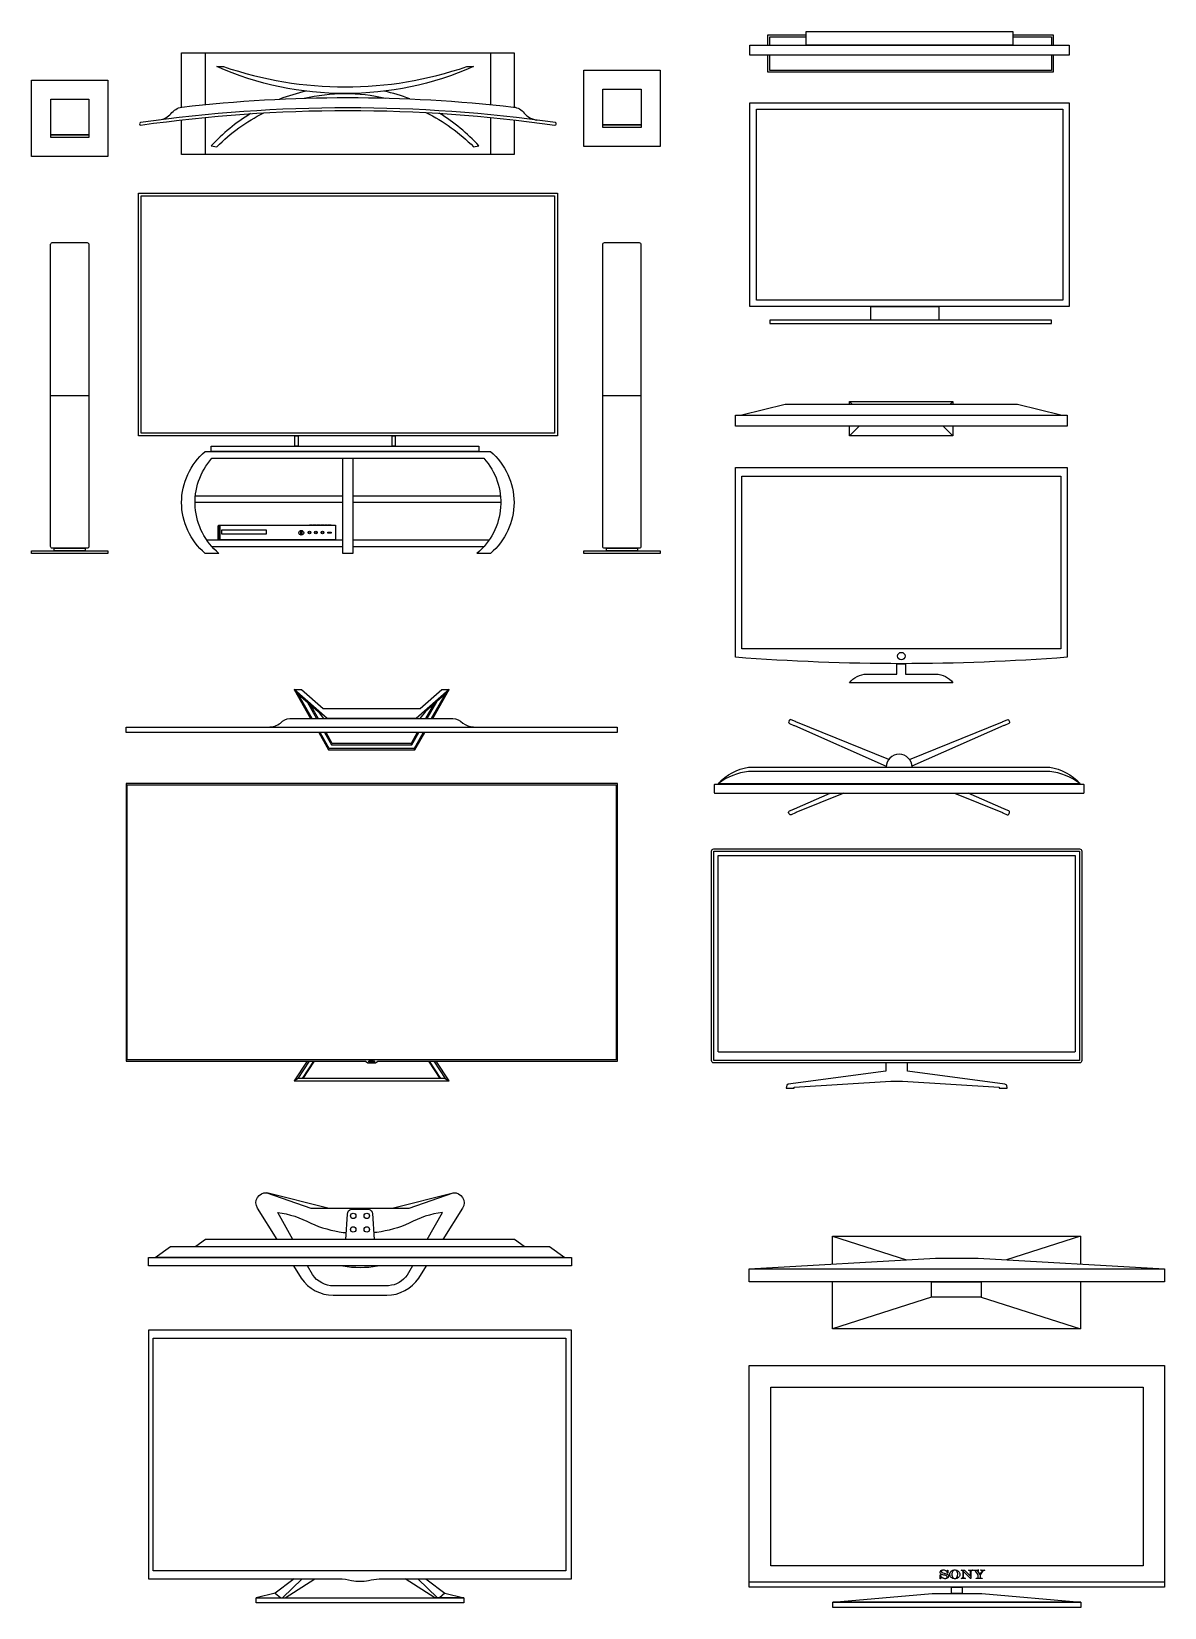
# Model space of a CAD drawing. Header units: millimetres. Extents: x 17577 to 25857, y 10463 to 15378.
# Drawn here: x 17577 to 20912, y 10487 to 15127 of the extents above; entities that cross this region are included whole.
import ezdxf

# ---------------------------------------------------------------- set-up
doc = ezdxf.new("R2010")
doc.units = ezdxf.units.MM

msp = doc.modelspace()

# ---------------------------------------------------------------- linework, layer by layer
at = {"transparency": 33554687}
for p, q in [((18492.9, 13740.7), (18058.1, 13740.7)), ((18059.1, 13760.7), (18492.9, 13760.7)), ((18522.9, 13760.7), (18957.1, 13760.7)), ((18958.2, 13740.7), (18522.9, 13740.7)), ((18092.1, 13630.5), (18492.9, 13630.5)), ((18492.9, 13610.5), (18107.7, 13610.5)), ((18522.9, 13630.5), (18924.1, 13630.5)), ((18908.1, 13610.5), (18522.9, 13610.5)), ((18569.7, 12095.7), (18569.9, 12096.2)), ((18569.7, 12095.2), (18569.7, 12095.7)), ((18569.7, 12094.7), (18569.7, 12095.2)), ((18569.9, 12094.2), (18569.7, 12094.7)), ((18569.9, 12096.2), (18570.3, 12096.6)), ((18570.2, 12093.8), (18569.9, 12094.2)), ((18570.2, 12095.6), (18570.4, 12095.9)), ((18570.2, 12095.2), (18570.2, 12095.6)), ((18570.2, 12094.8), (18570.2, 12095.2)), ((18570.4, 12094.4), (18570.2, 12094.8)), ((18570.7, 12093.4), (18570.2, 12093.8)), ((18570.3, 12096.6), (18570.6, 12096.2)), ((18570.4, 12095.9), (18570.6, 12096.2)), ((18570.6, 12094.1), (18570.4, 12094.4)), ((18570.9, 12093.9), (18570.6, 12094.1)), ((18571.1, 12093.2), (18570.7, 12093.4)), ((18571.3, 12093.7), (18570.9, 12093.9)), ((18571.7, 12093.2), (18571.1, 12093.2)), ((18571.7, 12093.7), (18571.3, 12093.7)), ((18572.1, 12093.7), (18571.7, 12093.7)), ((18572.2, 12093.2), (18571.7, 12093.2)), ((18572.4, 12093.9), (18572.1, 12093.7)), ((18572.7, 12093.4), (18572.2, 12093.2)), ((18572.4, 12093.9), (18573.3, 12094.2)), ((18572.7, 12093.4), (18573.7, 12093.8)), ((18572.8, 12097.6), (18573, 12097.6)), ((18572.8, 12095.6), (18572.8, 12097.6)), ((18572.8, 12095.6), (18573, 12095.6)), ((18573, 12097.6), (18573, 12095.6)), ((18574.2, 12094.5), (18573.3, 12094.2)), ((18573.5, 12095.6), (18573.5, 12097.6)), ((18573.5, 12097.6), (18573.8, 12097.6)), ((18573.5, 12095.6), (18573.7, 12095.6)), ((18573.7, 12097.3), (18574.8, 12095.6)), ((18573.7, 12095.6), (18573.7, 12097.3)), ((18573.7, 12093.8), (18574.7, 12094.1)), ((18574.9, 12095.9), (18573.8, 12097.6)), ((18574.2, 12094.5), (18575.2, 12094.7)), ((18574.7, 12094.1), (18575.8, 12094.3)), ((18574.8, 12095.6), (18575.1, 12095.6)), ((18574.9, 12097.6), (18574.9, 12095.9)), ((18575.1, 12097.6), (18574.9, 12097.6)), ((18575.1, 12095.6), (18575.1, 12097.6)), ((18575.2, 12094.7), (18576.1, 12094.9)), ((18575.6, 12097.6), (18575.6, 12095.6)), ((18576.6, 12097.6), (18575.6, 12097.6)), ((18575.6, 12095.6), (18575.8, 12095.6)), ((18575.8, 12097.3), (18576.6, 12097.3)), ((18575.8, 12096.7), (18575.8, 12097.3)), ((18576.5, 12096.7), (18575.8, 12096.7)), ((18575.8, 12096.5), (18576.5, 12096.5)), ((18575.8, 12096.5), (18575.8, 12095.6)), ((18575.8, 12094.3), (18576.9, 12094.5)), ((18576.1, 12094.9), (18577.1, 12095)), ((18576.5, 12096.5), (18576.5, 12096.7)), ((18576.6, 12097.3), (18576.6, 12097.6)), ((18576.9, 12094.5), (18578, 12094.5)), ((18577, 12097.6), (18577.2, 12097.6)), ((18577, 12095.6), (18577, 12097.6)), ((18577, 12095.6), (18577.2, 12095.6)), ((18577.1, 12095), (18578, 12095)), ((18577.2, 12097.6), (18577.2, 12095.6)), ((18577.7, 12097.6), (18578, 12097.6)), ((18577.7, 12095.6), (18577.7, 12097.6)), ((18577.7, 12095.6), (18577.9, 12095.6)), ((18577.9, 12095.6), (18577.9, 12097.3)), ((18577.9, 12097.3), (18579, 12095.6)), ((18579.1, 12095.9), (18578, 12097.6)), ((18578, 12095), (18579, 12095)), ((18578, 12094.5), (18579.1, 12094.5)), ((18579, 12095.6), (18579.3, 12095.6)), ((18579, 12095), (18579.9, 12094.9)), ((18579.3, 12097.6), (18579.1, 12097.6)), ((18579.1, 12097.6), (18579.1, 12095.9)), ((18579.1, 12094.5), (18580.2, 12094.3)), ((18579.3, 12095.6), (18579.3, 12097.6)), ((18579.8, 12097.6), (18579.8, 12095.6)), ((18579.8, 12097.6), (18580, 12097.6)), ((18579.8, 12095.6), (18580, 12095.6)), ((18579.9, 12094.9), (18580.9, 12094.7)), ((18580, 12097.6), (18580, 12095.6)), ((18580.2, 12094.3), (18581.3, 12094.1)), ((18581.7, 12097.6), (18580.3, 12097.6)), ((18580.3, 12097.6), (18580.3, 12097.3)), ((18580.3, 12097.3), (18580.9, 12097.3)), ((18580.9, 12097.3), (18580.9, 12095.6)), ((18580.9, 12095.6), (18581.1, 12095.6)), ((18580.9, 12094.7), (18581.8, 12094.5)), ((18581.1, 12097.3), (18581.7, 12097.3)), ((18581.1, 12097.3), (18581.1, 12095.6)), ((18581.3, 12094.1), (18582.4, 12093.8)), ((18581.7, 12097.3), (18581.7, 12097.6)), ((18581.8, 12097.6), (18582.4, 12096.3)), ((18582, 12097.6), (18581.8, 12097.6)), ((18581.8, 12094.5), (18582.7, 12094.2)), ((18582.5, 12096.5), (18582, 12097.6)), ((18582.4, 12096.3), (18582.4, 12095.6)), ((18582.4, 12095.6), (18582.6, 12095.6)), ((18582.4, 12093.8), (18583.4, 12093.4)), ((18583, 12097.6), (18582.5, 12096.5)), ((18582.6, 12096.3), (18583.3, 12097.6)), ((18582.6, 12096.3), (18582.6, 12095.6)), ((18582.7, 12094.2), (18583.6, 12093.9)), ((18583.3, 12097.6), (18583, 12097.6)), ((18583.9, 12093.2), (18583.4, 12093.4)), ((18584, 12093.7), (18583.6, 12093.9)), ((18584.4, 12093.2), (18583.9, 12093.2)), ((18584.4, 12093.7), (18584, 12093.7)), ((18584.8, 12093.7), (18584.4, 12093.7)), ((18584.9, 12093.2), (18584.4, 12093.2)), ((18585.1, 12093.9), (18584.8, 12093.7)), ((18585.4, 12093.4), (18584.9, 12093.2)), ((18585.4, 12094.1), (18585.1, 12093.9)), ((18585.8, 12096.6), (18585.4, 12096.2)), ((18585.4, 12096.2), (18585.7, 12095.9)), ((18585.7, 12094.4), (18585.4, 12094.1)), ((18585.8, 12093.8), (18585.4, 12093.4)), ((18585.7, 12095.9), (18585.8, 12095.6)), ((18585.8, 12094.8), (18585.7, 12094.4)), ((18585.8, 12096.6), (18586.1, 12096.2)), ((18585.8, 12095.6), (18585.9, 12095.2)), ((18585.9, 12095.2), (18585.8, 12094.8)), ((18586.1, 12094.2), (18585.8, 12093.8)), ((18586.1, 12096.2), (18586.3, 12095.7)), ((18586.3, 12094.7), (18586.1, 12094.2)), ((18586.3, 12095.7), (18586.4, 12095.2)), ((18586.4, 12095.2), (18586.3, 12094.7)), ((20251.3, 10590.8), (20251.6, 10592.7)), ((20251.5, 10589.1), (20251.3, 10590.8)), ((20252.4, 10587.6), (20251.5, 10589.1)), ((20251.6, 10592.7), (20252.5, 10594.5)), ((20251.6, 10572.2), (20251.6, 10583.7)), ((20251.6, 10583.7), (20252.3, 10583.7)), ((20252.3, 10583.7), (20252.6, 10582.2)), ((20253.2, 10586.7), (20252.4, 10587.6)), ((20252.5, 10594.5), (20254, 10595.9)), ((20252.6, 10582.2), (20253.1, 10580.8)), ((20253.1, 10580.8), (20253.8, 10579.4)), ((20254.1, 10585.9), (20253.2, 10586.7)), ((20253.8, 10579.4), (20254.7, 10578.1)), ((20254, 10595.9), (20255.9, 10597.1)), ((20257, 10584.6), (20254.1, 10585.9)), ((20255.3, 10594.5), (20255, 10593.1)), ((20255, 10593.1), (20255.2, 10591.9)), ((20255.2, 10591.9), (20255.9, 10590.9)), ((20256.2, 10595.7), (20255.3, 10594.5)), ((20255.9, 10597.1), (20258.3, 10597.7)), ((20255.9, 10590.9), (20257.2, 10590.1)), ((20257.1, 10596.5), (20256.2, 10595.7)), ((20262.7, 10582.9), (20257, 10584.6)), ((20258.2, 10597), (20257.1, 10596.5)), ((20257.2, 10590.1), (20259.3, 10589.3)), ((20259.4, 10597.3), (20258.2, 10597)), ((20258.3, 10597.7), (20260.8, 10598)), ((20259.3, 10589.3), (20263, 10588.3)), ((20260.8, 10597.4), (20259.4, 10597.3)), ((20260.8, 10598), (20262.9, 10597.8)), ((20262.8, 10597.2), (20260.8, 10597.4)), ((20264.5, 10582.4), (20262.7, 10582.9)), ((20264.7, 10596.8), (20262.8, 10597.2)), ((20262.9, 10597.8), (20265, 10597.4)), ((20263, 10588.3), (20263.9, 10588.1)), ((20263.9, 10588.1), (20264.7, 10587.9)), ((20268, 10581.4), (20264.5, 10582.4)), ((20266.6, 10596.2), (20264.7, 10596.8)), ((20264.7, 10587.9), (20266.1, 10587.5)), ((20265, 10597.4), (20267.1, 10596.7)), ((20266.1, 10587.5), (20271.3, 10585.9)), ((20268.2, 10595.4), (20266.6, 10596.2)), ((20267.1, 10596.7), (20269.3, 10595.7)), ((20270, 10580.5), (20268, 10581.4)), ((20269.6, 10594.4), (20268.2, 10595.4)), ((20269.3, 10595.7), (20270.6, 10595.1)), ((20270.8, 10593.3), (20269.6, 10594.4)), ((20271.3, 10579.7), (20270, 10580.5)), ((20270.6, 10595.1), (20271.4, 10594.9)), ((20272.2, 10591.2), (20270.8, 10593.3)), ((20271.3, 10585.9), (20272.8, 10585.1)), ((20272.1, 10578.5), (20271.3, 10579.7)), ((20271.4, 10594.9), (20272, 10595.1)), ((20272, 10595.1), (20272.6, 10595.5)), ((20273.4, 10588.5), (20272.2, 10591.2)), ((20272.6, 10595.5), (20273, 10596.1)), ((20272.8, 10585.1), (20274, 10584.1)), ((20273, 10596.1), (20273.4, 10597)), ((20273.4, 10597), (20274, 10597)), ((20274, 10588.5), (20273.4, 10588.5)), ((20274, 10597), (20274, 10588.5)), ((20274, 10584.1), (20274.8, 10583.2)), ((20274.8, 10583.2), (20275.4, 10582.1)), ((20275.4, 10582.1), (20275.8, 10580.9)), ((20275.8, 10580.9), (20275.9, 10579.7)), ((20275.9, 10579.7), (20275.8, 10578.4)), ((20279.8, 10585), (20279.9, 10586.7)), ((20280.1, 10582.5), (20279.8, 10585)), ((20279.9, 10586.7), (20280.3, 10588.4)), ((20280.9, 10580), (20280.1, 10582.5)), ((20280.3, 10588.4), (20280.9, 10589.9)), ((20280.9, 10589.9), (20281.8, 10591.5)), ((20282.3, 10577.8), (20280.9, 10580)), ((20281.8, 10591.5), (20282.9, 10592.9)), ((20282.9, 10592.9), (20284.1, 10594.2)), ((20284.1, 10594.2), (20285.6, 10595.3)), ((20285.6, 10595.3), (20287.2, 10596.2)), ((20286.3, 10587.1), (20286.2, 10585)), ((20286.2, 10585), (20286.3, 10582.4)), ((20286.6, 10589.1), (20286.3, 10587.1)), ((20286.3, 10582.4), (20286.8, 10580)), ((20287, 10590.9), (20286.6, 10589.1)), ((20286.8, 10580), (20287.5, 10577.9)), ((20287.7, 10592.5), (20287, 10590.9)), ((20287.2, 10596.2), (20288.9, 10597)), ((20288.5, 10594), (20287.7, 10592.5)), ((20289.5, 10595.2), (20288.5, 10594)), ((20288.9, 10597), (20290.7, 10597.5)), ((20290.6, 10596.1), (20289.5, 10595.2)), ((20291.9, 10596.8), (20290.6, 10596.1)), ((20290.7, 10597.5), (20292.6, 10597.9)), ((20293.4, 10597.2), (20291.9, 10596.8)), ((20292.6, 10597.9), (20294.5, 10598)), ((20295, 10597.3), (20293.4, 10597.2)), ((20294.5, 10598), (20297.9, 10597.7)), ((20296.9, 10597), (20295, 10597.3)), ((20298.6, 10596.2), (20296.9, 10597)), ((20297.9, 10597.7), (20300.9, 10596.9)), ((20300, 10595.1), (20298.6, 10596.2)), ((20301.2, 10593.7), (20300, 10595.1)), ((20300.9, 10596.9), (20303.6, 10595.5)), ((20302.1, 10591.9), (20301.2, 10593.7)), ((20302.8, 10589.9), (20302.1, 10591.9)), ((20302.4, 10578.6), (20303.1, 10581.6)), ((20303.3, 10587.6), (20302.8, 10589.9)), ((20303.1, 10581.6), (20303.4, 10585.2)), ((20303.4, 10585.2), (20303.3, 10587.6)), ((20303.6, 10595.5), (20306, 10593.6)), ((20306, 10593.6), (20307.5, 10591.7)), ((20307.5, 10591.7), (20308.7, 10589.6)), ((20308.6, 10580), (20307.7, 10578.5)), ((20309.2, 10581.6), (20308.6, 10580)), ((20308.7, 10589.6), (20309.5, 10587.3)), ((20309.6, 10583.3), (20309.2, 10581.6)), ((20309.5, 10587.3), (20309.7, 10585)), ((20309.7, 10585), (20309.6, 10583.3)), ((20313.6, 10597.5), (20323.6, 10597.5)), ((20313.6, 10596.8), (20313.6, 10597.5)), ((20313.9, 10596.8), (20313.6, 10596.8)), ((20315.4, 10596.7), (20313.9, 10596.8)), ((20316.6, 10596.3), (20315.4, 10596.7)), ((20317.6, 10595.7), (20316.6, 10596.3)), ((20318.3, 10594.9), (20317.6, 10595.7)), ((20318.7, 10593.9), (20318.3, 10594.9)), ((20318.9, 10592.7), (20318.7, 10593.9)), ((20318.9, 10578.6), (20318.9, 10592.7)), ((20341, 10572.3), (20319.5, 10594.4)), ((20319.5, 10594.4), (20319.5, 10579.6)), ((20319.5, 10579.6), (20319.7, 10577.7)), ((20323.6, 10597.5), (20340.9, 10579.5)), ((20335, 10596.8), (20335, 10597.5)), ((20335, 10597.5), (20347.4, 10597.5)), ((20337, 10596.6), (20335, 10596.8)), ((20338.3, 10595.9), (20337, 10596.6)), ((20339.4, 10595), (20338.3, 10595.9)), ((20340.3, 10593.7), (20339.4, 10595)), ((20340.8, 10592.1), (20340.3, 10593.7)), ((20340.9, 10590.3), (20340.8, 10592.1)), ((20340.9, 10579.5), (20340.9, 10590.3)), ((20341.7, 10591.7), (20341.6, 10590.1)), ((20341.6, 10590.1), (20341.6, 10572.3)), ((20342, 10593), (20341.7, 10591.7)), ((20342.4, 10594.2), (20342, 10593)), ((20343, 10595.1), (20342.4, 10594.2)), ((20343.8, 10595.9), (20343, 10595.1)), ((20344.8, 10596.4), (20343.8, 10595.9)), ((20345.9, 10596.7), (20344.8, 10596.4)), ((20347.1, 10596.8), (20345.9, 10596.7)), ((20347.4, 10596.8), (20347.1, 10596.8)), ((20347.4, 10597.5), (20347.4, 10596.8)), ((20349.6, 10597.5), (20365.6, 10597.5)), ((20349.6, 10596.8), (20349.6, 10597.5)), ((20350.1, 10596.8), (20349.6, 10596.8)), ((20352.1, 10596.6), (20350.1, 10596.8)), ((20353.6, 10596.1), (20352.1, 10596.6)), ((20355, 10595), (20353.6, 10596.1)), ((20356.4, 10593.3), (20355, 10595)), ((20363.9, 10583.2), (20356.4, 10593.3)), ((20361.6, 10595.9), (20361.4, 10595.3)), ((20361.4, 10595.3), (20361.6, 10594.6)), ((20362, 10596.4), (20361.6, 10595.9)), ((20361.6, 10594.6), (20362.6, 10593)), ((20362.8, 10596.8), (20362, 10596.4)), ((20362.6, 10593), (20368.8, 10584.4)), ((20363.7, 10596.9), (20362.8, 10596.8)), ((20365.6, 10596.9), (20363.7, 10596.9)), ((20363.9, 10577.8), (20363.9, 10583.2)), ((20365.6, 10597.5), (20365.6, 10596.9)), ((20368.8, 10584.4), (20374.4, 10591.7)), ((20375.4, 10592.1), (20369.1, 10583.8)), ((20369.1, 10583.8), (20369.1, 10577.8)), ((20370.3, 10596.8), (20370.3, 10597.5)), ((20370.3, 10597.5), (20383.1, 10597.5)), ((20372, 10596.8), (20370.3, 10596.8)), ((20373.4, 10596.6), (20372, 10596.8)), ((20374.5, 10596.1), (20373.4, 10596.6)), ((20374.4, 10591.7), (20375.2, 10593.1)), ((20375.2, 10595.2), (20374.5, 10596.1)), ((20375.5, 10594.2), (20375.2, 10595.2)), ((20375.2, 10593.1), (20375.5, 10594.2)), ((20377.2, 10594.1), (20375.4, 10592.1)), ((20379, 10595.5), (20377.2, 10594.1)), ((20380.8, 10596.4), (20379, 10595.5)), ((20383.1, 10596.9), (20380.8, 10596.4)), ((20383.1, 10597.5), (20383.1, 10596.9)), ((20252.3, 10572.2), (20251.6, 10572.2)), ((20252.7, 10573.3), (20252.3, 10572.2)), ((20253.4, 10574.1), (20252.7, 10573.3)), ((20254.4, 10574.6), (20253.4, 10574.1)), ((20255.6, 10574.7), (20254.4, 10574.6)), ((20254.7, 10578.1), (20256.2, 10576.7)), ((20257, 10574.5), (20255.6, 10574.7)), ((20256.2, 10576.7), (20258, 10575.4)), ((20259.2, 10573.8), (20257, 10574.5)), ((20258, 10575.4), (20260, 10574.3)), ((20262.9, 10572.5), (20259.2, 10573.8)), ((20260, 10574.3), (20262.1, 10573.5)), ((20262.1, 10573.5), (20264.2, 10572.9)), ((20266.1, 10572.1), (20262.9, 10572.5)), ((20264.2, 10572.9), (20266.2, 10572.8)), ((20268.5, 10572.3), (20266.1, 10572.1)), ((20266.2, 10572.8), (20267.9, 10572.9)), ((20267.9, 10572.9), (20269.4, 10573.3)), ((20270.5, 10572.8), (20268.5, 10572.3)), ((20269.4, 10573.3), (20270.6, 10574)), ((20272.3, 10573.7), (20270.5, 10572.8)), ((20270.6, 10574), (20271.6, 10574.9)), ((20271.6, 10574.9), (20272.2, 10576)), ((20272.4, 10577.2), (20272.1, 10578.5)), ((20272.2, 10576), (20272.4, 10577.2)), ((20273.8, 10574.8), (20272.3, 10573.7)), ((20274.7, 10575.9), (20273.8, 10574.8)), ((20275.4, 10577.1), (20274.7, 10575.9)), ((20275.8, 10578.4), (20275.4, 10577.1)), ((20284.2, 10575.8), (20282.3, 10577.8)), ((20286.4, 10574.3), (20284.2, 10575.8)), ((20289, 10573.1), (20286.4, 10574.3)), ((20287.5, 10577.9), (20288.5, 10576.1)), ((20288.5, 10576.1), (20289.8, 10574.7)), ((20291.8, 10572.3), (20289, 10573.1)), ((20289.8, 10574.7), (20291.2, 10573.6)), ((20291.2, 10573.6), (20292.9, 10573)), ((20294.8, 10572.1), (20291.8, 10572.3)), ((20292.9, 10573), (20294.8, 10572.8)), ((20294.8, 10572.8), (20296.1, 10572.8)), ((20296.8, 10572.2), (20294.8, 10572.1)), ((20296.1, 10572.8), (20297.2, 10573.1)), ((20298.8, 10572.5), (20296.8, 10572.2)), ((20297.2, 10573.1), (20298.3, 10573.6)), ((20298.3, 10573.6), (20299.4, 10574.3)), ((20300.6, 10573.1), (20298.8, 10572.5)), ((20299.4, 10574.3), (20300.3, 10575.1)), ((20300.3, 10575.1), (20301.1, 10576.1)), ((20302.3, 10573.8), (20300.6, 10573.1)), ((20301.1, 10576.1), (20302.4, 10578.6)), ((20303.9, 10574.8), (20302.3, 10573.8)), ((20305.4, 10575.9), (20303.9, 10574.8)), ((20306.6, 10577.1), (20305.4, 10575.9)), ((20307.7, 10578.5), (20306.6, 10577.1)), ((20313.2, 10573.2), (20315, 10573.5)), ((20313.2, 10572.6), (20313.2, 10573.2)), ((20326.2, 10572.6), (20313.2, 10572.6)), ((20315, 10573.5), (20316.4, 10573.9)), ((20316.4, 10573.9), (20317.5, 10574.7)), ((20317.5, 10574.7), (20318.3, 10575.7)), ((20318.3, 10575.7), (20318.7, 10577)), ((20318.7, 10577), (20318.9, 10578.6)), ((20319.7, 10577.7), (20320.1, 10576.2)), ((20320.1, 10576.2), (20320.7, 10575)), ((20320.7, 10575), (20321.7, 10574.1)), ((20321.7, 10574.1), (20322.8, 10573.7)), ((20322.8, 10573.7), (20324, 10573.4)), ((20324, 10573.4), (20326.2, 10573.2)), ((20326.2, 10573.2), (20326.2, 10572.6)), ((20341.6, 10572.3), (20341, 10572.3)), ((20357.6, 10572.6), (20357.6, 10573.3)), ((20357.6, 10573.3), (20359.4, 10573.3)), ((20375.3, 10572.6), (20357.6, 10572.6)), ((20359.4, 10573.3), (20361.4, 10573.6)), ((20361.4, 10573.6), (20362.1, 10573.9)), ((20362.1, 10573.9), (20362.8, 10574.4)), ((20362.8, 10574.4), (20363.3, 10575)), ((20363.3, 10575), (20363.6, 10575.8)), ((20363.6, 10575.8), (20363.9, 10577.8)), ((20369.1, 10577.8), (20369.4, 10575.8)), ((20369.4, 10575.8), (20369.8, 10575)), ((20369.8, 10575), (20370.3, 10574.4)), ((20370.3, 10574.4), (20370.9, 10573.9)), ((20370.9, 10573.9), (20371.7, 10573.6)), ((20371.7, 10573.6), (20373.7, 10573.3)), ((20373.7, 10573.3), (20375.3, 10573.3)), ((20375.3, 10573.3), (20375.3, 10572.6))]:
    msp.add_line(p, q, dxfattribs=at)
for points in [[(19857.4, 15127.2), (20465.4, 15127.2), (20465.4, 15087.2), (19857.4, 15087.2)], [(19691.4, 15087.2), (20631.4, 15087.2), (20631.4, 15057.2), (19691.4, 15057.2)], [(19202.2, 15013.4), (19427.2, 15013.4), (19427.2, 14788.4), (19202.2, 14788.4)], [(17576.7, 14984.4), (17801.7, 14984.4), (17801.7, 14759.4), (17576.7, 14759.4)], [(19258.5, 14957.1), (19371, 14957.1), (19371, 14852.1), (19258.5, 14852.1)], [(17633, 14928.1), (17745.5, 14928.1), (17745.5, 14823.1), (17633, 14823.1)], [(19691.4, 14917.5), (20631.4, 14917.5), (20631.4, 14317.5), (19691.4, 14317.5)], [(20612.4, 14336.6), (19710.5, 14336.6), (19710.5, 14898.4), (20612.4, 14898.4)], [(19258.5, 14852.1), (19371, 14852.1), (19371, 14844.6), (19258.5, 14844.6)], [(17633, 14823.1), (17745.5, 14823.1), (17745.5, 14815.6), (17633, 14815.6)], [(17891.7, 14651.1), (19124.7, 14651.1), (19124.7, 13937.1), (17891.7, 13937.1)], [(19116.2, 13944.9), (17899.8, 13944.9), (17899.8, 14643.2), (19116.2, 14643.2)], [(20047.3, 14317.5), (20247.3, 14317.5), (20247.3, 14277.5), (20047.3, 14277.5)], [(20579, 14277.5), (19750, 14277.5), (19750, 14267.5), (20579, 14267.5)], [(19668.1, 13997.3), (20606.5, 13997.3), (20479.5, 14029), (19795.1, 14029)], [(19649.1, 13997.3), (20625.6, 13997.3), (20625.6, 13965.5), (19649.1, 13965.5)], [(18352.1, 13937.1), (18361.5, 13937.1), (18361.5, 13906.1), (18352.1, 13906.1)], [(18638.4, 13937.1), (18647.4, 13937.1), (18647.4, 13906.1), (18638.4, 13906.1)], [(18105.6, 13906.1), (18893.8, 13906.1), (18893.8, 13890.7), (18105.6, 13890.7)], [(18492.9, 13870.8), (18522.9, 13870.8), (18522.9, 13590.7), (18492.9, 13590.7)], [(19668.1, 13818), (20606.5, 13818), (20606.5, 13310), (19668.1, 13310)], [(18130.3, 13673.4), (18130.7, 13673.4), (18130.7, 13630.7), (18130.3, 13630.7)], [(18136.8, 13660.2), (18267.4, 13660.2), (18267.4, 13647.6), (18136.8, 13647.6)], [(18369, 13656.8), (18372, 13656.8), (18372, 13645.7), (18369, 13645.7)], [(18369.8, 13655.6), (18371.5, 13655.6), (18371.5, 13646.9), (18369.8, 13646.9)], [(18394.8, 13674.4), (18403.9, 13674.4), (18403.9, 13673.4), (18394.8, 13673.4)], [(18405.8, 13674.4), (18414.9, 13674.4), (18414.9, 13673.4), (18405.8, 13673.4)], [(18416.9, 13674.4), (18426, 13674.4), (18426, 13673.4), (18416.9, 13673.4)], [(18427.9, 13674.4), (18437, 13674.4), (18437, 13673.4), (18427.9, 13673.4)], [(18439, 13674.4), (18448.1, 13674.4), (18448.1, 13673.4), (18439, 13673.4)], [(18448.5, 13653.7), (18458.9, 13653.7), (18458.9, 13650.2), (18448.5, 13650.2)], [(18450, 13674.4), (18459.1, 13674.4), (18459.1, 13673.4), (18450, 13673.4)], [(17576.6, 13598.2), (17801.6, 13598.2), (17801.6, 13590.7), (17576.6, 13590.7)], [(17643.5, 13605.7), (17734.7, 13605.7), (17734.7, 13598.2), (17643.5, 13598.2)], [(19202.1, 13598.2), (19427.1, 13598.2), (19427.1, 13590.7), (19202.1, 13590.7)], [(19269, 13605.7), (19360.2, 13605.7), (19360.2, 13598.2), (19269, 13598.2)], [(17854.8, 13079.5), (19301.2, 13079.5), (19301.2, 13063), (17854.8, 13063)], [(18595.8, 12096), (19301.3, 12096), (19301.3, 12913.1), (17854.8, 12913.1), (17854.8, 12096), (18560.2, 12096), (18567, 12090.9), (18589, 12090.9)], [(19297.5, 12099.8), (17858.6, 12099.8), (17858.6, 12909.3), (19297.5, 12909.3)], [(19598.7, 12913.7), (20663, 12913.7), (20663, 12910.5), (19598.7, 12910.5)], [(18060.7, 11550.3), (19026.7, 11550.3), (18998.7, 11570.3), (18088.7, 11570.3)], [(17920.7, 11518.2), (19166.7, 11518.2), (19166.7, 11493.1), (17920.7, 11493.1)], [(17985.7, 11550.3), (19101.7, 11550.3), (19146.7, 11518.2), (17940.7, 11518.2)], [(19689.6, 11484.1), (20912, 11484.1), (20912, 11446), (19689.6, 11446)], [(20226.2, 11446), (20372.7, 11446), (20372.7, 11401.1), (20226.2, 11401.1)], [(17934.9, 11280.7), (19149.6, 11280.7), (19149.6, 10595.7), (17934.9, 10595.7)], [(19689.6, 11199.4), (20912, 11199.4), (20912, 10546.9), (19689.6, 10546.9)], [(19752.9, 11136.2), (20848.8, 11136.2), (20848.8, 10610.2), (19752.9, 10610.2)], [(20285.1, 10546.9), (20316.5, 10546.9), (20316.5, 10528.7), (20285.1, 10528.7)], [(18237.8, 10516.2), (18849.6, 10516.2), (18849.6, 10501.2), (18237.8, 10501.2)], [(20227.6, 10528.7), (20374.1, 10528.7), (20665.7, 10503.3), (19935.9, 10503.3)], [(19935.9, 10503.3), (20665.7, 10503.3), (20665.7, 10487.4), (19935.9, 10487.4)]]:
    msp.add_lwpolyline(points, close=True, dxfattribs=at)
for points in [[(19744.5, 15087.2), (19744.5, 15117.2), (19857.4, 15117.2)], [(19750, 15087.2), (19750, 15111.7), (19857.4, 15111.7)], [(20465.4, 15117.2), (20584.5, 15117.2), (20584.5, 15087.2)], [(20465.4, 15111.7), (20579, 15111.7), (20579, 15087.2)], [(18018.2, 14904.6), (18018.2, 15064.8), (18997.8, 15064.8), (18997.8, 14904.6)], [(18088.2, 15064.8), (18088.2, 14912.1)], [(18927.8, 15064.8), (18927.8, 14912.1)], [(20584.5, 15057.2), (20584.5, 15007.2), (19744.5, 15007.2), (19744.5, 15057.2)], [(20579, 15057.2), (20579, 15012.7), (19750, 15012.7), (19750, 15057.2)], [(18997.8, 14867), (18997.8, 14764.8), (18018.2, 14764.8), (18018.2, 14867.1)], [(18088.2, 14874.5), (18088.2, 14764.8)], [(18927.8, 14874.4), (18927.8, 14764.8)], [(17632.8, 14055.7), (17745.3, 14055.7)], [(19258.3, 14055.7), (19370.8, 14055.7)], [(19984.6, 14029), (19984.6, 14038.1), (20289.4, 14038.1), (20289.4, 14029)], [(19984.6, 14038.1), (19993.7, 14029)], [(20289.4, 14038.1), (20280.3, 14029)], [(20289.4, 13965.5), (20289.4, 13936.5), (19984.6, 13936.5), (19984.6, 13965.5)], [(19984.6, 13936.5), (20013.6, 13965.5)], [(20289.4, 13936.5), (20260.4, 13965.5)], [(18369, 13656.8), (18369.8, 13655.6)], [(18369, 13645.7), (18369.8, 13646.9)], [(18372, 13656.8), (18371.5, 13655.6)], [(18372, 13645.7), (18371.5, 13646.9)], [(18349.4, 13190), (18398.1, 13104.8)], [(18758, 13104.9), (18806.6, 13190), (18709.4, 13104.9), (18446.7, 13104.9), (18349.4, 13190), (18371.4, 13190), (18435.1, 13134.2), (18721, 13134.2), (18784.7, 13190), (18806.6, 13190)], [(18402.5, 13104.8), (18361.4, 13176.8), (18349.4, 13190)], [(18806.6, 13190), (18794.7, 13176.8), (18753.6, 13104.9)], [(18361.4, 13176.8), (18420.1, 13125.4), (18436.1, 13104.9)], [(18387.7, 13153.7), (18415.6, 13104.9)], [(18396.5, 13146.1), (18420, 13104.9)], [(18794.7, 13176.8), (18736, 13125.4), (18719.9, 13104.9)], [(18759.6, 13146.1), (18736.1, 13104.9)], [(18768.4, 13153.7), (18740.5, 13104.9)], [(18422, 13063), (18451, 13012.2), (18705, 13012.2), (18734.1, 13063)], [(18729.7, 13063), (18702.8, 13016), (18453.2, 13016), (18426.4, 13063)], [(18439.5, 13063), (18459.9, 13027.4), (18696.2, 13027.4), (18716.5, 13063)], [(18712.1, 13063), (18694, 13031.2), (18462.1, 13031.2), (18443.9, 13063)], [(18451, 13012.2), (18453.2, 13016)], [(18459.9, 13027.4), (18462.1, 13031.2)], [(18696.2, 13027.4), (18694, 13031.2)], [(18705, 13012.2), (18702.8, 13016)], [(19587.5, 12910.5), (19586, 12909), (19586, 12886.7), (19587.5, 12885.1), (20674.1, 12885.1), (20675.7, 12886.7), (20675.7, 12909), (20674.1, 12910.5), (19587.5, 12910.5)], [(18388, 12096), (18349.4, 12037.6), (18806.6, 12037.6), (18768.1, 12096)], [(18761.2, 12096), (18794.7, 12045.2), (18361.4, 12045.2), (18394.9, 12096)], [(18374.5, 12045.2), (18408, 12096)], [(18376.4, 12045.2), (18409.9, 12096)], [(18779.7, 12045.2), (18746.1, 12096)], [(18781.5, 12045.2), (18748, 12096)], [(20091.9, 12090.9), (20091.9, 12066.3), (19804.6, 12028.3), (19799.8, 12024.7), (19798, 12016.6), (19822, 12016.6), (19821.9, 12019.5), (20106.4, 12036.9), (20140.8, 12036.9), (20425.3, 12019.5), (20425.2, 12016.6), (20449.2, 12016.6), (20447.4, 12024.7), (20442.4, 12028.3), (20155.4, 12066.3), (20155.4, 12090.9)], [(18361.4, 12045.2), (18349.4, 12037.6)], [(18794.7, 12045.2), (18806.6, 12037.6)], [(18448.7, 11663.4), (18269.1, 11708.3)], [(18638.7, 11663.4), (18818.3, 11708.3)], [(19934.6, 11498.2), (19934.6, 11580.8), (20664.4, 11580.8), (20664.4, 11498.4)], [(19934.6, 11580.8), (20152.9, 11510.9)], [(20664.4, 11580.8), (20446.5, 11511)], [(19689.6, 11484.1), (20238, 11515.8), (20363.6, 11515.8), (20912, 11484.1)], [(20664.4, 11446), (20664.4, 11307.7), (19934.6, 11307.7), (19934.6, 11446)], [(20226.2, 11401.1), (19934.6, 11307.7)], [(20372.7, 11401.1), (20664.4, 11307.7)], [(18350, 10572.2), (18346.2, 10568.5), (18294.1, 10530), (18237.8, 10516.2), (18323.3, 10516.2), (18411.1, 10572.2)], [(18315.4, 10516.2), (18373.7, 10572.2)], [(18737.5, 10572.2), (18741.3, 10568.5), (18793.3, 10530), (18849.6, 10516.2), (18764.2, 10516.2), (18676.4, 10572.2)], [(18772.1, 10516.2), (18713.7, 10572.2)], [(19689.6, 10562.7), (20912, 10562.7)], [(18294.1, 10530), (18310.1, 10516.2)], [(18793.3, 10530), (18777.4, 10516.2)]]:
    msp.add_lwpolyline(points, dxfattribs=at)
for points in [[(18878.2, 15024.1, -0.210172), (18121.9, 15024.1), (18141.9, 15024.1, 0.167414), (18858.2, 15024.1), (18878.2, 15024.1)], [(18385.3, 14951.6, 0.038392), (18306.9, 14928)], [(18379.3, 14930.8, -0.113369), (18618.5, 14931.3)], [(18690.6, 14928.8, 0.037226), (18614.6, 14951.6, 0.037226)], [(17897.8, 14851.7, -0.070842), (19117.7, 14851.6, 0.868996), (19118.7, 14859.1, 0.071025), (17897.3, 14859.1, 0.81667), (17897.8, 14851.7)], [(17954.1, 14866.8, 0.147772), (17987, 14884.9, -0.203818), (18019, 14904.7, -0.057156), (18995.6, 14904.9, -0.205905), (19027.2, 14886.9, 0.175644), (19064.5, 14866.4)], [(18105.8, 14790.3), (18121.9, 14787.8, -0.080422), (18260.3, 14887.8, -0.080422)], [(18220.9, 14885.4, 0.070282), (18105.8, 14790.3)], [(18737.9, 14888.7, -0.081402), (18878.2, 14787.8), (18893.9, 14790.3, 0.071281), (18777, 14886.5, 0.071281)], [(18128.1, 13590.7), (18088.1, 13590.7, -0.464637), (18088.1, 13890.7), (18927.7, 13890.7, -0.463187), (18927.7, 13590.7), (18887.7, 13590.7)], [(18128.1, 13590.7, -0.423077), (18107.7, 13870.8), (18908.1, 13870.8, -0.426864), (18887.7, 13590.7)], [(20289.4, 13209.8), (19984.6, 13209.8, -0.234733), (20035.4, 13235.2), (20124.3, 13235.2), (20124.5, 13266.1), (20149.7, 13266.1), (20149.7, 13235.2), (20238.6, 13235.2, -0.236066), (20289.4, 13209.8)], [(18273.2, 13079.5, 0.154134), (18310, 13091.2, -0.181086), (18337, 13104.8), (18816.9, 13104.9, -0.204566), (18846, 13091.2, 0.133001), (18877.9, 13079.7)], [(20100.1, 12983.7), (19826.9, 13095.1), (19826.8, 13095.2), (19825.5, 13096.1), (19812.8, 13101.2, 0.314983), (19807.9, 13099.8, 0.071492), (19805.6, 13094.5, 0.316342), (19808, 13090), (19820.5, 13084.5), (19822.1, 13084.1), (19822.3, 13084.1), (20093, 12964.8)], [(20161.5, 12983.7), (20434.7, 13095.1), (20434.9, 13095.2), (20436.2, 13096.1), (20448.9, 13101.2, -0.314983), (20453.8, 13099.8, -0.071492), (20456, 13094.5, -0.316342), (20453.6, 13090), (20441.1, 13084.5), (20439.6, 13084.1), (20439.4, 13084.1), (20168.6, 12964.8)], [(19968, 12885.1), (19826.9, 12827.6), (19826.8, 12827.4), (19825.5, 12826.6), (19812.8, 12821.5, -0.314983), (19807.9, 12822.9, -0.071492), (19805.6, 12828.2, -0.316342), (19808, 12832.7), (19820.5, 12838.2), (19822.1, 12838.6), (19822.3, 12838.5), (19928, 12885.1)], [(20293.7, 12885.1), (20434.7, 12827.6), (20434.9, 12827.4), (20436.2, 12826.6), (20448.9, 12821.5, 0.314983), (20453.8, 12822.9, 0.071492), (20456, 12828.2, 0.316342), (20453.6, 12832.7), (20441.1, 12838.2), (20439.6, 12838.6), (20439.4, 12838.5), (20333.6, 12885.1)], [(18299.8, 11570.3), (18241.8, 11663.4, -0.615089), (18269.1, 11708.3), (18398.7, 11663.1), (18688.7, 11663.1), (18818.3, 11708.3, -0.615091), (18845.7, 11663.4), (18787.7, 11570.3)], [(18346.1, 11570.3), (18301.3, 11650.6, -0.092422), (18398.7, 11618.4, 0.066865), (18494.2, 11591.7), (18503.5, 11591.1)], [(18502.2, 11570.3), (18506.8, 11645.3, -0.370055), (18518.7, 11660.3), (18568.7, 11660.3, -0.33296), (18580.5, 11646.9), (18585.2, 11570.3)], [(18741.4, 11570.3), (18786.1, 11650.6, 0.092422), (18688.7, 11618.4, -0.066865), (18593.3, 11591.7), (18584, 11591.1)], [(18347.9, 11493.1), (18370.5, 11456.8, 0.247009), (18465, 11406.7), (18622.5, 11406.7, 0.243961), (18717, 11456.8), (18739.6, 11493.1)], [(18698.4, 11493.1), (18682.5, 11466.1, -0.227331), (18627.8, 11434.8), (18466.2, 11434.2, -0.252946), (18404, 11467.5), (18389.1, 11493.1)]]:
    msp.add_lwpolyline(points, format="xyb", dxfattribs=at)
for points in [[(17637.8, 14505.7), (17740.3, 14505.7, -0.414214), (17745.3, 14500.7), (17745.3, 13610.7, -0.414214), (17740.3, 13605.7), (17637.8, 13605.7, -0.414214), (17632.8, 13610.7), (17632.8, 14500.7, -0.414214)], [(19263.3, 14505.7), (19365.8, 14505.7, -0.414214), (19370.8, 14500.7), (19370.8, 13610.7, -0.414214), (19365.8, 13605.7), (19263.3, 13605.7, -0.414214), (19258.3, 13610.7), (19258.3, 14500.7, -0.414214)], [(19649.1, 13843.4), (20625.6, 13843.4), (20625.6, 13285.1, -0.039017), (19649.1, 13285.1)], [(18128.4, 13673.4), (18471.8, 13673.4), (18471.8, 13630.7), (18128.4, 13630.7, -0.414214), (18125.9, 13633.2), (18125.9, 13670.9, -0.414214)], [(19598.7, 12913.7, -0.167102), (19687.6, 12961.3), (20574.1, 12961.3, -0.166987), (20663, 12913.7, 0.132964), (20574.1, 12948.6), (19687.6, 12948.6, 0.132067)], [(19585.3, 12720.9), (20661.9, 12720.9, -0.414214), (20668.4, 12714.4), (20668.4, 12097.4, -0.414214), (20661.9, 12090.9), (19585.3, 12090.9, -0.414214), (19578.8, 12097.4), (19578.8, 12714.4, -0.414214)], [(19586.1, 12714.5), (20661.1, 12714.5, -0.414214), (20662.1, 12713.5), (20662.1, 12098.3, -0.414214), (20661.1, 12097.3), (19585.1, 12097.3), (19585.1, 12713.5, -0.414214)], [(19599.8, 12701.8), (20647.4, 12701.8, -0.414214), (20649.4, 12699.8), (20649.4, 12124.7, -0.414214), (20647.4, 12122.7), (19599.8, 12122.7, -0.414214), (19597.8, 12124.7), (19597.8, 12699.8, -0.414214)], [(18600.4, 10572.2), (19166.7, 10572.2), (19166.7, 11304.2), (17920.7, 11304.2), (17920.7, 10572.2), (18482.3, 10572.2, -0.04411), (18518.9, 10567, 0.093925), (18568.6, 10567, -0.020825)]]:
    msp.add_lwpolyline(points, format="xyb", close=True, dxfattribs=at)
for centre, radius in [((18370.8, 13651.5), 6.99), ((18394.7, 13652.2), 3.77), ((18394.7, 13652.2), 2.99), ((18413.8, 13652.2), 3.77), ((18413.8, 13652.2), 2.99), ((18432.9, 13652.2), 3.77), ((18432.9, 13652.2), 2.99), ((20137.3, 13288.3), 11.1), ((18523.7, 11640.3), 8), ((18563.7, 11640.3), 8), ((18523.7, 11600.3), 8), ((18563.7, 11600.3), 8)]:
    msp.add_circle(centre, radius, dxfattribs=at)
for centre, radius, start, end in [((20130.8, 12961.3), 38, 0, 180), ((18543.7, 11787.5), 298.9, 260.2269, 279.9816)]:
    msp.add_arc(centre, radius, start, end, dxfattribs=at)

doc.saveas('drawing.dxf')
